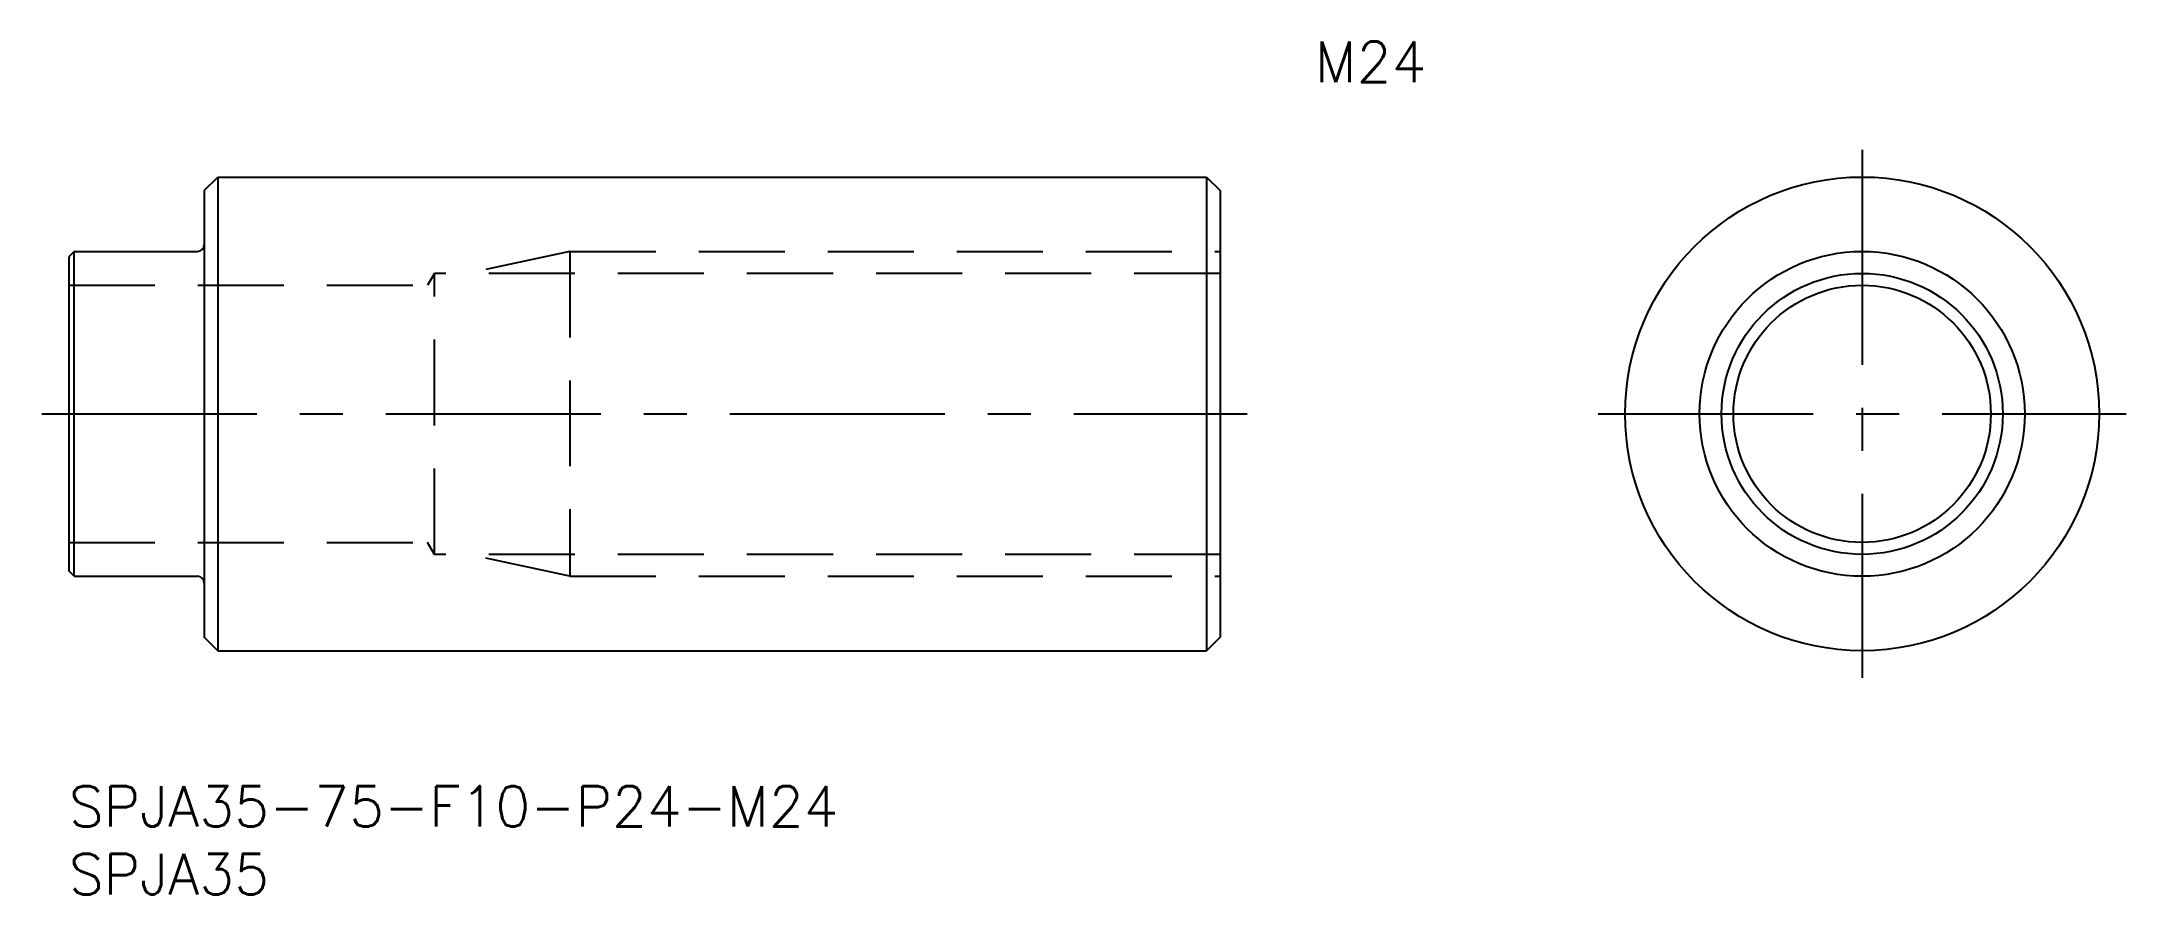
# Model space of a CAD drawing. Extents: x -2 to 152, y -8 to 55.
import ezdxf

# ---------------------------------------------------------------- set-up
doc = ezdxf.new("R2010")
doc.units = 0
doc.header["$LTSCALE"] = 0.5
doc.linetypes.add('CENTER', pattern=[50.8, 31.75, -6.35, 6.35, -6.35])
doc.linetypes.add('DASHED', pattern=[19.05, 12.7, -6.35])
for name, color, linetype in [('MSM_CENTER', 1, 'CENTER'), ('MSM_CONTINUOUS', 7, 'CONTINUOUS'), ('MSM_DASHED', 4, 'DASHED'), ('MSM_NARROW', 5, 'CONTINUOUS'), ('MSM_PART_NUMBER', 7, 'CONTINUOUS')]:
    doc.layers.add(name, color=color, linetype=linetype)
doc.styles.get("Standard").update_dxf_attribs({"font": 'txt.shx', "height": 3, "bigfont": 'bigfont.shx'})

# ---------------------------------------------------------------- blocks, each defined once
blk = doc.blocks.new('*U4')
at = {"layer": 'MSM_PART_NUMBER'}
blk.add_text('SPJA35-75-F10-P24-M24', height=3, dxfattribs=at).set_placement((0, -3))
blk = doc.blocks.new('*U5')
at = {"layer": 'MSM_PART_NUMBER'}
blk.add_text('SPJA35', height=3, dxfattribs=at).set_placement((0, -8))
blk = doc.blocks.new('*U6')
at = {"layer": 'MSM_PART_NUMBER'}
blk.add_text('M24', height=3, dxfattribs=at).set_placement((92, 52))

msp = doc.modelspace()

# ---------------------------------------------------------------- linework, layer by layer
at = {"layer": 'MSM_CENTER'}
for p, q in [((132.41, 47), (132.41, 8)), ((-2, 27.5), (87, 27.5)), ((112.91, 27.5), (151.91, 27.5))]:
    msp.add_line(p, q, dxfattribs=at)
at = {"layer": 'MSM_CONTINUOUS'}
for p, q in [((10, 44), (11, 45)), ((11, 45), (84, 45)), ((11, 45), (11, 10)), ((84, 45), (84, 10)), ((84, 45), (85, 44)), ((10, 44), (10, 11)), ((85, 44), (85, 11)), ((0.4, 39.5), (0, 39.1)), ((0, 39.1), (0, 15.9)), ((0.4, 39.5), (9.5, 39.5)), ((0.4, 15.5), (0.4, 39.5)), ((0.4, 15.5), (0, 15.9)), ((0.4, 15.5), (9.5, 15.5)), ((11, 10), (10, 11)), ((85, 11), (84, 10)), ((11, 10), (84, 10))]:
    msp.add_line(p, q, dxfattribs=at)
for radius in [17.5, 10.38, 9.5]:
    msp.add_circle((132.41, 27.5), radius, dxfattribs=at)
for centre, start, end in [((9.5, 40), 270, 0), ((9.5, 15), 0, 90)]:
    msp.add_arc(centre, 0.5, start, end, dxfattribs=at)
at = {"layer": 'MSM_DASHED'}
for p, q in [((37, 39.5), (29.5, 37.88)), ((37, 39.5), (85, 39.5)), ((37, 39.5), (37, 15.5)), ((0, 37), (26.48, 37)), ((26.99, 37.88), (26.48, 37)), ((26.99, 17.12), (26.99, 37.88)), ((85, 37.88), (26.99, 37.88)), ((0, 18), (26.48, 18)), ((26.99, 17.12), (26.48, 18)), ((85, 17.12), (26.99, 17.12)), ((37, 15.5), (29.5, 17.12)), ((37, 15.5), (85, 15.5))]:
    msp.add_line(p, q, dxfattribs=at)
at = {"layer": 'MSM_NARROW'}
msp.add_circle((132.41, 27.5), 12, dxfattribs=at)

# ---------------------------------------------------------------- block references
at = {"layer": 'MSM_CONTINUOUS'}
for name in ['*U6', '*U4', '*U5']:
    msp.add_blockref(name, (0, 0), dxfattribs=at)

doc.saveas('drawing.dxf')
